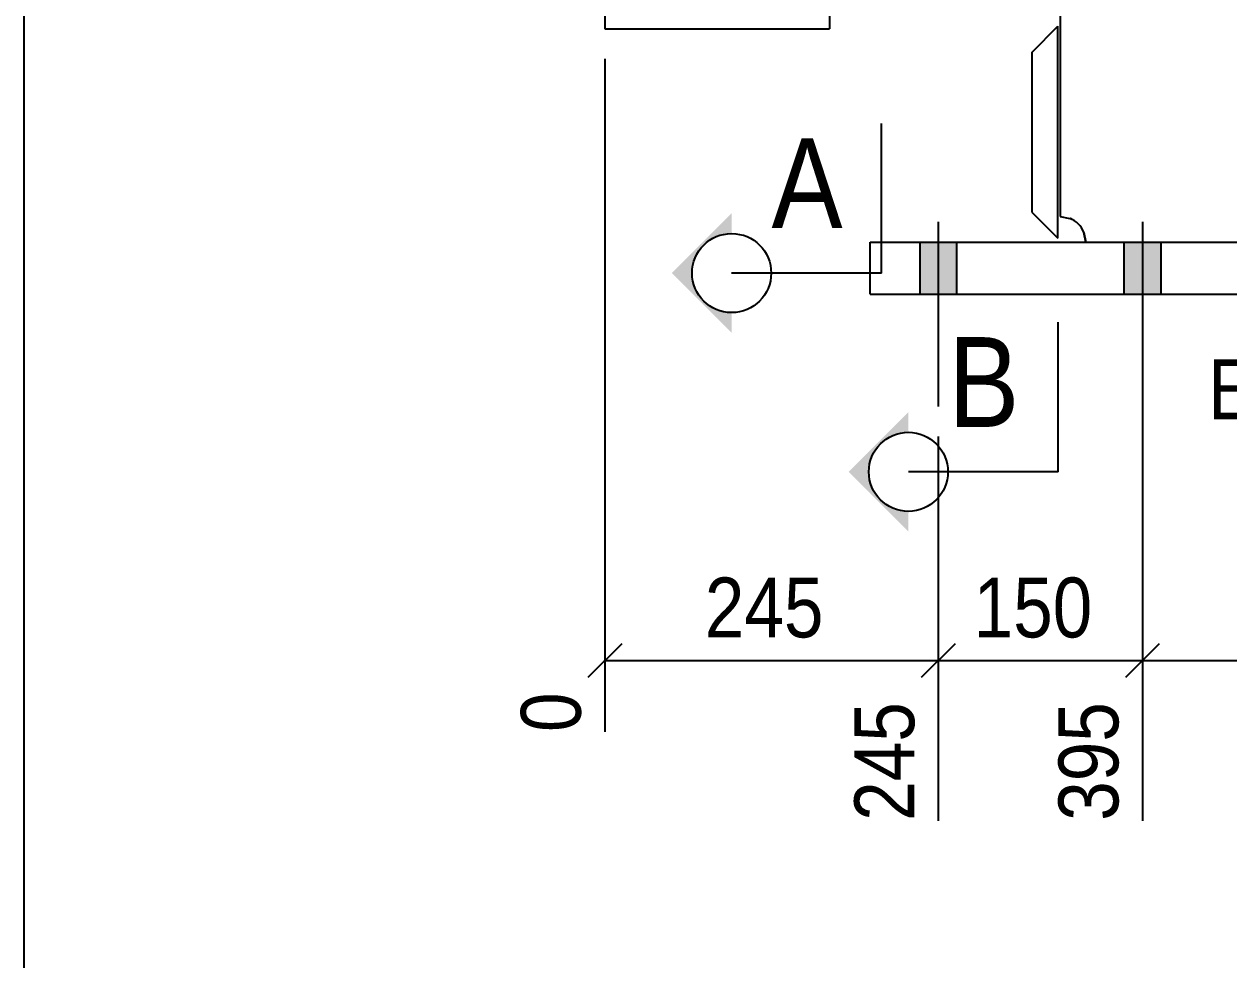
# Model space of a CAD drawing. Header units: millimetres. Extents: x 67 to 383, y 106 to 148.
# Drawn here: x 150.23 to 156.7, y 127.14 to 132.17 of the extents above; entities that cross this region are included whole.
import ezdxf

# ---------------------------------------------------------------- set-up
doc = ezdxf.new("R2010")
doc.units = ezdxf.units.MM
doc.linetypes.add('XKITLINE00', pattern=[0])
doc.styles.add('ARIAL', font='ARIAL.TTF')

msp = doc.modelspace()

# ---------------------------------------------------------------- linework, layer by layer
at = {"color": 5, "linetype": 'XKITLINE00'}
msp.add_line((150.2273, 106.1161), (150.2273, 147.9432), dxfattribs=at)
at = {"color": 2, "linetype": 'XKITLINE00'}
for p, q in [((153.3472, 139.4611), (153.3472, 132.1482)), ((154.5546, 139.4611), (154.5546, 132.1482)), ((155.7935, 132.7698), (155.7935, 131.1401)), ((153.3472, 132.1482), (154.5546, 132.1482)), ((155.6432, 132.0235), (155.7825, 132.1628)), ((155.7825, 131.0227), (155.7825, 132.1628)), ((155.6432, 131.162), (155.6432, 132.0235)), ((155.6432, 131.162), (155.7825, 131.0227)), ((155.7935, 131.1401), (155.8468, 131.1295)), ((155.9222, 131.0541), (155.9328, 131.0008)), ((154.7732, 130.7222), (154.7732, 131.0008)), ((154.7732, 131.0008), (161.5011, 131.0008)), ((154.7732, 130.7222), (161.5011, 130.7222))]:
    msp.add_line(p, q, dxfattribs=at)
at = {"linetype": 'XKITLINE00'}
for p, q in [((153.3472, 131.9873), (153.3472, 128.3691)), ((154.8334, 130.8356), (154.8334, 131.6401)), ((155.8591, 131.1236), (155.8494, 131.1283)), ((155.8709, 131.1166), (155.8591, 131.1236)), ((155.8819, 131.1085), (155.8709, 131.1166)), ((155.892, 131.0993), (155.8819, 131.1085)), ((155.9012, 131.0892), (155.892, 131.0993)), ((155.9093, 131.0782), (155.9012, 131.0892)), ((155.9163, 131.0664), (155.9093, 131.0782)), ((155.9222, 131.0541), (155.9163, 131.0664)), ((155.9328, 131.0008), (155.9222, 131.0541)), ((155.9328, 131.0008), (156.0174, 131.0008)), ((156.1867, 131.0008), (156.3559, 131.0008)), ((156.5252, 131.0008), (156.6944, 131.0008)), ((154.8334, 130.8356), (154.029, 130.8356)), ((155.7831, 129.7673), (155.7831, 130.5718)), ((156.2358, 130.1165), (156.2358, 127.8918)), ((156.2358, 130.1165), (156.2358, 127.8918)), ((155.1389, 129.9576), (155.1389, 127.8918)), ((155.1389, 129.9576), (155.1389, 127.8918)), ((155.7831, 129.7673), (154.9787, 129.7673)), ((153.4382, 128.8436), (153.2562, 128.6616)), ((155.2299, 128.8436), (155.0479, 128.6616)), ((155.2299, 128.8436), (155.0584, 128.6722)), ((156.3268, 128.8436), (156.1448, 128.6616)), ((156.3268, 128.8436), (156.1554, 128.6722)), ((153.3472, 128.7526), (155.1389, 128.7526)), ((155.1389, 128.7526), (156.2358, 128.7526)), ((156.2358, 128.7526), (160.0385, 128.7526))]:
    msp.add_line(p, q, dxfattribs=at)
at = {"color": 3, "linetype": 'XKITLINE00'}
for p, q in [((155.1389, 131.1111), (155.1389, 130.1185)), ((155.1389, 131.1111), (155.1389, 130.1185)), ((155.1389, 131.1111), (155.1389, 130.1185)), ((155.1389, 131.1111), (155.1389, 130.1185)), ((156.2358, 131.1111), (156.2358, 130.1185)), ((156.2358, 131.1111), (156.2358, 130.1185)), ((156.2358, 131.1111), (156.2358, 130.1185)), ((156.2358, 131.1111), (156.2358, 130.1185)), ((155.0402, 131.0008), (155.0402, 130.7222)), ((155.0402, 131.0008), (155.0402, 130.7222)), ((155.0402, 131.0008), (155.0402, 130.7222)), ((155.0402, 131.0008), (155.0402, 130.7222)), ((155.2376, 131.0008), (155.2376, 130.7222)), ((155.2376, 131.0008), (155.2376, 130.7222)), ((155.2376, 131.0008), (155.2376, 130.7222)), ((155.2376, 131.0008), (155.2376, 130.7222)), ((156.1371, 131.0008), (156.1371, 130.7222)), ((156.1371, 131.0008), (156.1371, 130.7222)), ((156.1371, 131.0008), (156.1371, 130.7222)), ((156.1371, 131.0008), (156.1371, 130.7222)), ((156.3345, 131.0008), (156.3345, 130.7222)), ((156.3345, 131.0008), (156.3345, 130.7222)), ((156.3345, 131.0008), (156.3345, 130.7222)), ((156.3345, 131.0008), (156.3345, 130.7222))]:
    msp.add_line(p, q, dxfattribs=at)
at = {"linetype": 'XKITLINE00'}
for centre in [(154.029, 130.8356), (154.9787, 129.7673)]:
    msp.add_circle(centre, 0.2124, dxfattribs=at)
at = {"color": 2, "linetype": 'XKITLINE00'}
msp.add_arc((155.7935, 131.0008), 0.1393, 22.5, 67.5, dxfattribs=at)
at = {"color": 3}
for p in [(153.3472, 128.7526), (155.1389, 128.7526), (155.1389, 128.7526), (156.2358, 128.7526), (156.2358, 128.7526)]:
    msp.add_point(p, dxfattribs=at)
at = {"linetype": 'Continuous'}
for points in [[(154.029, 131.1574), (153.7073, 130.8356), (153.866, 130.9693)], [(154.029, 131.1574), (153.866, 130.9693), (153.88, 130.9847)], [(154.029, 131.1574), (153.88, 130.9847), (153.8953, 130.9986)], [(154.029, 131.1574), (153.8953, 130.9986), (153.9119, 131.011)], [(154.029, 131.1574), (153.9119, 131.011), (153.9297, 131.0218)], [(154.029, 131.1574), (153.9297, 131.0218), (153.9483, 131.0308)], [(154.029, 131.1574), (153.9483, 131.0308), (153.9678, 131.038)], [(154.029, 131.1574), (153.9678, 131.038), (153.9879, 131.0433)], [(154.029, 131.1574), (153.9879, 131.0433), (154.0083, 131.0466)], [(154.029, 131.048), (154.029, 131.1574), (154.0083, 131.0466)], [(153.7073, 130.8356), (153.8536, 130.9527), (153.866, 130.9693)], [(153.7073, 130.8356), (153.8429, 130.935), (153.8536, 130.9527)], [(153.7073, 130.8356), (153.8338, 130.9163), (153.8429, 130.935)], [(153.7073, 130.8356), (153.8267, 130.8969), (153.8338, 130.9163)], [(153.7073, 130.8356), (153.8214, 130.8768), (153.8267, 130.8969)], [(153.7073, 130.8356), (153.818, 130.8563), (153.8214, 130.8768)], [(153.7073, 130.8356), (153.8167, 130.8356), (153.818, 130.8563)], [(153.7073, 130.8356), (154.029, 130.5139), (153.8947, 130.6719)], [(153.7073, 130.8356), (153.8947, 130.6719), (153.8793, 130.6859)], [(153.7073, 130.8356), (153.8793, 130.6859), (153.8653, 130.7013)], [(153.7073, 130.8356), (153.8653, 130.7013), (153.8529, 130.718)], [(153.7073, 130.8356), (153.8529, 130.718), (153.8422, 130.7358)], [(153.7073, 130.8356), (153.8422, 130.7358), (153.8332, 130.7546)], [(153.7073, 130.8356), (153.8332, 130.7546), (153.8261, 130.7741)], [(153.7073, 130.8356), (153.8261, 130.7741), (153.821, 130.7943)], [(153.7073, 130.8356), (153.821, 130.7943), (153.8178, 130.8149)], [(153.7073, 130.8356), (153.8178, 130.8149), (153.8167, 130.8356)], [(154.029, 130.5139), (153.9114, 130.6595), (153.8947, 130.6719)], [(154.029, 130.5139), (153.9292, 130.6488), (153.9114, 130.6595)], [(154.029, 130.5139), (153.948, 130.6398), (153.9292, 130.6488)], [(154.029, 130.5139), (153.9675, 130.6327), (153.948, 130.6398)], [(154.029, 130.5139), (153.9877, 130.6276), (153.9675, 130.6327)], [(154.029, 130.5139), (154.0082, 130.6244), (153.9877, 130.6276)], [(154.029, 130.5139), (154.029, 130.6233), (154.0082, 130.6244)], [(154.9787, 130.0891), (154.657, 129.7673), (154.8157, 129.901)], [(154.9787, 130.0891), (154.8157, 129.901), (154.8297, 129.9164)], [(154.9787, 130.0891), (154.8297, 129.9164), (154.845, 129.9303)], [(154.9787, 130.0891), (154.845, 129.9303), (154.8616, 129.9427)], [(154.9787, 130.0891), (154.8616, 129.9427), (154.8794, 129.9535)], [(154.9787, 130.0891), (154.8794, 129.9535), (154.898, 129.9625)], [(154.9787, 130.0891), (154.898, 129.9625), (154.9175, 129.9697)], [(154.9787, 130.0891), (154.9175, 129.9697), (154.9376, 129.975)], [(154.9787, 130.0891), (154.9376, 129.975), (154.958, 129.9783)], [(154.9787, 129.9797), (154.9787, 130.0891), (154.958, 129.9783)], [(154.657, 129.7673), (154.8033, 129.8844), (154.8157, 129.901)], [(154.657, 129.7673), (154.7926, 129.8667), (154.8033, 129.8844)], [(154.657, 129.7673), (154.7835, 129.848), (154.7926, 129.8667)], [(154.657, 129.7673), (154.7764, 129.8286), (154.7835, 129.848)], [(154.657, 129.7673), (154.7711, 129.8085), (154.7764, 129.8286)], [(154.657, 129.7673), (154.7677, 129.788), (154.7711, 129.8085)], [(154.657, 129.7673), (154.7664, 129.7673), (154.7677, 129.788)], [(154.657, 129.7673), (154.9787, 129.4456), (154.8444, 129.6036)], [(154.657, 129.7673), (154.8444, 129.6036), (154.829, 129.6176)], [(154.657, 129.7673), (154.829, 129.6176), (154.815, 129.633)], [(154.657, 129.7673), (154.815, 129.633), (154.8026, 129.6497)], [(154.657, 129.7673), (154.8026, 129.6497), (154.7919, 129.6675)], [(154.657, 129.7673), (154.7919, 129.6675), (154.7829, 129.6863)], [(154.657, 129.7673), (154.7829, 129.6863), (154.7758, 129.7058)], [(154.657, 129.7673), (154.7758, 129.7058), (154.7707, 129.726)], [(154.657, 129.7673), (154.7707, 129.726), (154.7675, 129.7466)], [(154.657, 129.7673), (154.7675, 129.7466), (154.7664, 129.7673)], [(154.9787, 129.4456), (154.8611, 129.5912), (154.8444, 129.6036)], [(154.9787, 129.4456), (154.8789, 129.5805), (154.8611, 129.5912)], [(154.9787, 129.4456), (154.8977, 129.5715), (154.8789, 129.5805)], [(154.9787, 129.4456), (154.9172, 129.5644), (154.8977, 129.5715)], [(154.9787, 129.4456), (154.9374, 129.5593), (154.9172, 129.5644)], [(154.9787, 129.4456), (154.958, 129.5561), (154.9374, 129.5593)], [(154.9787, 129.4456), (154.9787, 129.555), (154.958, 129.5561)]]:
    msp.add_solid(points, dxfattribs=at)
at = {"color": 3, "linetype": 'Continuous'}
for points in [[(155.0402, 130.7222), (155.2376, 130.7222), (155.2376, 131.0008)], [(155.0402, 130.7222), (155.2376, 131.0008), (155.0402, 131.0008)], [(155.0402, 130.7222), (155.2376, 130.7222), (155.2376, 131.0008)], [(155.0402, 130.7222), (155.2376, 131.0008), (155.0402, 131.0008)], [(155.0402, 130.7222), (155.2376, 130.7222), (155.2376, 131.0008)], [(155.0402, 130.7222), (155.2376, 131.0008), (155.0402, 131.0008)], [(155.0402, 130.7222), (155.2376, 130.7222), (155.2376, 131.0008)], [(155.0402, 130.7222), (155.2376, 131.0008), (155.0402, 131.0008)], [(156.1371, 130.7222), (156.3345, 130.7222), (156.3345, 131.0008)], [(156.1371, 130.7222), (156.3345, 131.0008), (156.1371, 131.0008)], [(156.1371, 130.7222), (156.3345, 130.7222), (156.3345, 131.0008)], [(156.1371, 130.7222), (156.3345, 131.0008), (156.1371, 131.0008)], [(156.1371, 130.7222), (156.3345, 130.7222), (156.3345, 131.0008)], [(156.1371, 130.7222), (156.3345, 131.0008), (156.1371, 131.0008)], [(156.1371, 130.7222), (156.3345, 130.7222), (156.3345, 131.0008)], [(156.1371, 130.7222), (156.3345, 131.0008), (156.1371, 131.0008)]]:
    msp.add_solid(points, dxfattribs=at)

# ---------------------------------------------------------------- texts
at = {"color": 1, "style": 'ARIAL', "width": 0.85}
for s, p in [('A', (154.2432, 131.077)), ('B', (155.1929, 130.0087))]:
    msp.add_text(s, height=0.4827, dxfattribs=at).set_placement(p)
at = {"color": 3, "style": 'ARIAL', "width": 0.85}
for s, p in [('E2-PL-76', (156.5901, 130.0499)), ('245', (153.8851, 128.8773)), ('150', (155.3294, 128.8773))]:
    msp.add_text(s, height=0.32177, dxfattribs=at).set_placement(p)
for s, height, p in [('0', 0.3218, (153.2185, 128.3691)), ('245', 0.32177, (155.0102, 127.8918)), ('395', 0.32177, (156.1071, 127.8918))]:
    msp.add_text(s, height=height, rotation=90.00021, dxfattribs=at).set_placement(p)

doc.saveas('drawing.dxf')
